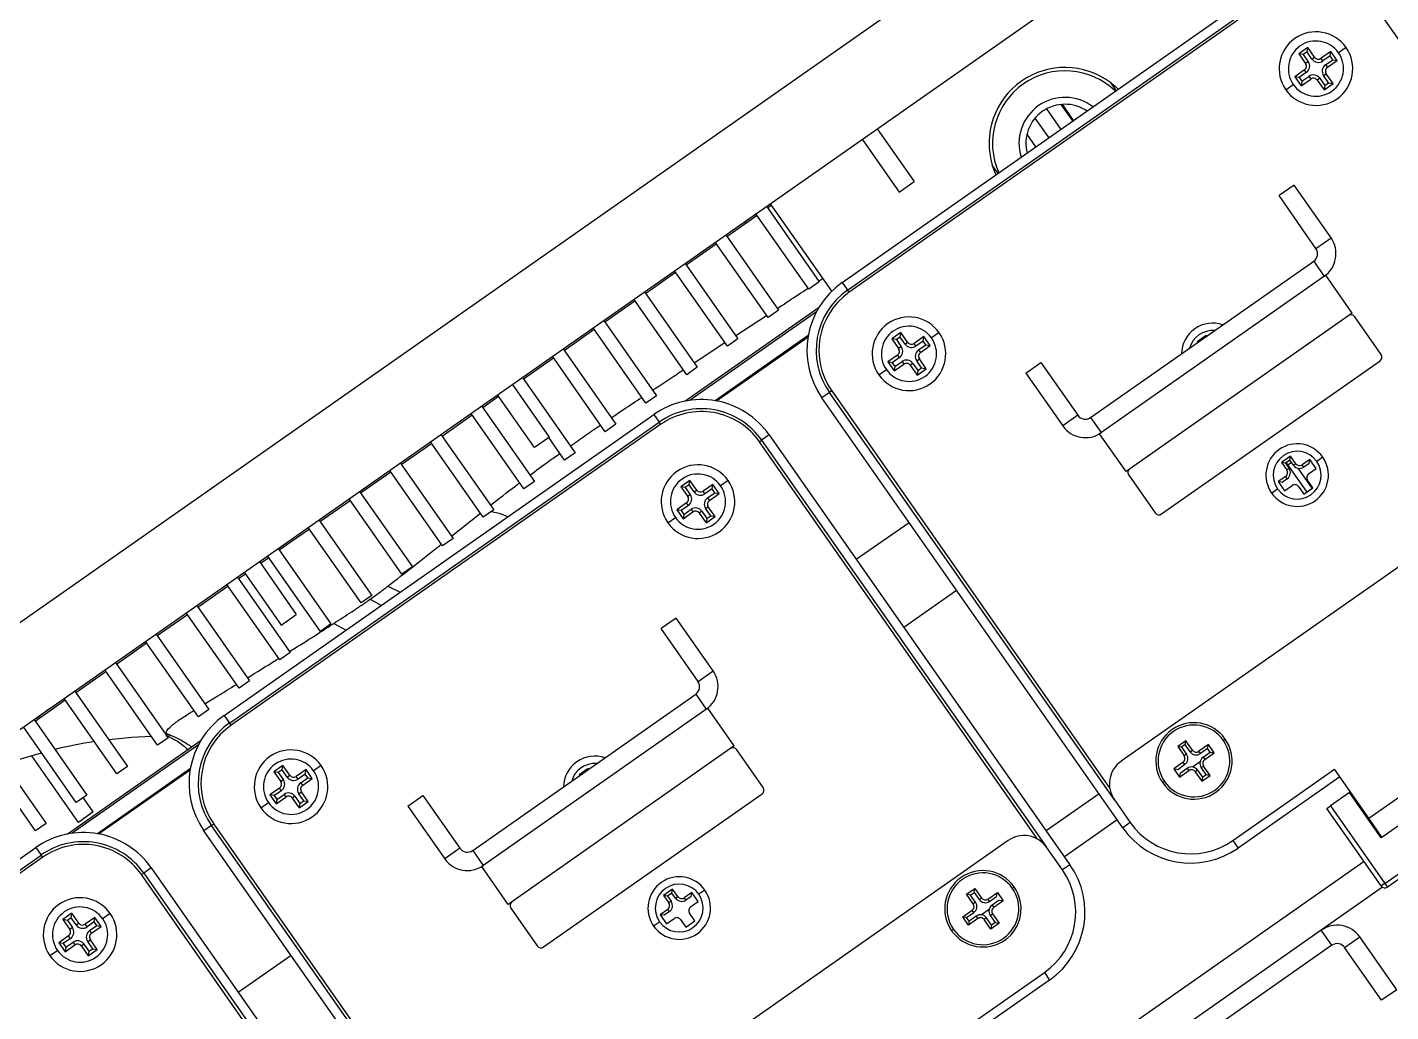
# Model space of a CAD drawing. Header units: millimetres. Extents: x 152904052 to 153933663, y 538271515 to 539240469.
# Drawn here: x 153467321 to 153467469.2, y 538580050.6 to 538580157.5 of the extents above; entities that cross this region are included whole.
import ezdxf

# ---------------------------------------------------------------- set-up
doc = ezdxf.new("R2010")
doc.units = ezdxf.units.MM
doc.layers.add('POWR', color=5, linetype='Continuous')

msp = doc.modelspace()

# ---------------------------------------------------------------- linework, layer by layer
at = {"layer": 'POWR', "color": 7}
for p, q in [((153467572.83, 538580269.74), (153467243.36, 538580039.05)), ((153467280.14, 538580053.21), (153467501.32, 538580208.07)), ((153467409.57, 538580129.79), (153467456.26, 538580162.49)), ((153467410.15, 538580128.97), (153467456.84, 538580161.67)), ((153467457.01, 538580161.42), (153467410.32, 538580128.73)), ((153467497.96, 538580116.37), (153467467.73, 538580159.53)), ((153467460.17, 538580155.34), (153467459.19, 538580154.65)), ((153467459.19, 538580154.65), (153467459.94, 538580153.58)), ((153467459.68, 538580154.56), (153467459.19, 538580154.65)), ((153467460.09, 538580154.85), (153467459.68, 538580154.56)), ((153467459.68, 538580154.56), (153467460.22, 538580153.78)), ((153467460.09, 538580154.85), (153467460.17, 538580155.34)), ((153467460.63, 538580154.07), (153467460.09, 538580154.85)), ((153467460.92, 538580154.27), (153467460.17, 538580155.34)), ((153467460.63, 538580154.07), (153467460.92, 538580154.27)), ((153467462.68, 538580154.89), (153467461.62, 538580154.15)), ((153467461.82, 538580153.86), (153467461.62, 538580154.15)), ((153467462.59, 538580154.41), (153467461.82, 538580153.86)), ((153467462.59, 538580154.41), (153467462.68, 538580154.89)), ((153467462.88, 538580154), (153467462.59, 538580154.41)), ((153467463.37, 538580153.91), (153467462.68, 538580154.89)), ((153467464.33, 538580155.32), (153467463.52, 538580154.75)), ((153467459.81, 538580152.89), (153467458.75, 538580152.14)), ((153467460.01, 538580152.6), (153467459.81, 538580152.89)), ((153467460.22, 538580153.78), (153467459.94, 538580153.58)), ((153467462.1, 538580153.45), (153467462.88, 538580154)), ((153467462.1, 538580153.45), (153467462.3, 538580153.17)), ((153467462.3, 538580153.17), (153467463.37, 538580153.91)), ((153467462.88, 538580154), (153467463.37, 538580153.91)), ((153467457.78, 538580150.73), (153467458.6, 538580151.31)), ((153467458.75, 538580152.14), (153467459.44, 538580151.16)), ((153467459.24, 538580152.06), (153467458.75, 538580152.14)), ((153467460.01, 538580152.6), (153467459.24, 538580152.06)), ((153467459.24, 538580152.06), (153467459.52, 538580151.65)), ((153467459.44, 538580151.16), (153467460.5, 538580151.9)), ((153467459.52, 538580151.65), (153467459.44, 538580151.16)), ((153467459.52, 538580151.65), (153467460.3, 538580152.19)), ((153467460.3, 538580152.19), (153467460.5, 538580151.9)), ((153467461.49, 538580151.98), (153467461.2, 538580151.78)), ((153467461.2, 538580151.78), (153467461.94, 538580150.72)), ((153467461.49, 538580151.98), (153467462.03, 538580151.21)), ((153467461.89, 538580152.27), (153467462.18, 538580152.47)), ((153467462.44, 538580151.49), (153467461.89, 538580152.27)), ((153467461.94, 538580150.72), (153467462.93, 538580151.4)), ((153467462.03, 538580151.21), (153467461.94, 538580150.72)), ((153467462.03, 538580151.21), (153467462.44, 538580151.49)), ((153467462.93, 538580151.4), (153467462.18, 538580152.47)), ((153467462.44, 538580151.49), (153467462.93, 538580151.4)), ((153467431.77, 538580148.66), (153467433.33, 538580146.43)), ((153467434.64, 538580147.35), (153467433.38, 538580149.14)), ((153467434.72, 538580147.4), (153467433.5, 538580149.15)), ((153467430.52, 538580147.64), (153467432.02, 538580145.51)), ((153467411.74, 538580145.35), (153467415.76, 538580139.62)), ((153467413.38, 538580146.5), (153467417.39, 538580140.76)), ((153467430.62, 538580144.53), (153467429.65, 538580145.93)), ((153467426.5, 538580141.65), (153467425.88, 538580142.53)), ((153467415.76, 538580139.62), (153467417.39, 538580140.76)), ((153467458.68, 538580140.38), (153467457.05, 538580139.23)), ((153467462.7, 538580134.64), (153467458.68, 538580140.38)), ((153467401.34, 538580138.07), (153467407.07, 538580129.88)), ((153467401.45, 538580137.9), (153467401.86, 538580138.19)), ((153467401.75, 538580138.35), (153467408.42, 538580128.83)), ((153467461.06, 538580133.5), (153467457.05, 538580139.23)), ((153467397.03, 538580134.81), (153467400.31, 538580137.1)), ((153467405.93, 538580129.07), (153467400.19, 538580137.26)), ((153467396.91, 538580134.97), (153467402.65, 538580126.78)), ((153467392.61, 538580131.71), (153467395.88, 538580134)), ((153467401.5, 538580125.98), (153467395.77, 538580134.17)), ((153467461.06, 538580133.5), (153467462.7, 538580134.64)), ((153467436.57, 538580115.13), (153467460.82, 538580132.1)), ((153467460.82, 538580132.1), (153467461.96, 538580130.46)), ((153467388.18, 538580128.61), (153467391.46, 538580130.91)), ((153467397.08, 538580122.88), (153467391.34, 538580131.07)), ((153467392.49, 538580131.87), (153467398.23, 538580123.68)), ((153467462.13, 538580130.58), (153467437.55, 538580113.37)), ((153467464.99, 538580126.48), (153467462.13, 538580130.58)), ((153467407.07, 538580129.88), (153467405.93, 538580129.07)), ((153467407.02, 538580129.95), (153467407.44, 538580130.22)), ((153467409.57, 538580129.79), (153467410.15, 538580128.97)), ((153467410.32, 538580128.73), (153467410.15, 538580128.97)), ((153467383.76, 538580125.51), (153467387.04, 538580127.81)), ((153467392.66, 538580119.78), (153467386.92, 538580127.97)), ((153467388.07, 538580128.78), (153467393.8, 538580120.58)), ((153467392.47, 538580116.9), (153467407.06, 538580127.12)), ((153467406.77, 538580126.61), (153467393.04, 538580117)), ((153467397.99, 538580124.02), (153467401.34, 538580126.21)), ((153467402.65, 538580126.78), (153467401.5, 538580125.98)), ((153467464.99, 538580126.48), (153467440.42, 538580109.28)), ((153467468.15, 538580121.98), (153467465.28, 538580126.07)), ((153467379.34, 538580122.42), (153467382.61, 538580124.71)), ((153467388.23, 538580116.68), (153467382.5, 538580124.87)), ((153467383.64, 538580125.68), (153467389.38, 538580117.49)), ((153467393.47, 538580121.07), (153467396.81, 538580123.26)), ((153467405.88, 538580124.03), (153467395.77, 538580116.95)), ((153467395.91, 538580116.93), (153467405.86, 538580123.9)), ((153467398.23, 538580123.68), (153467397.08, 538580122.88)), ((153467415.94, 538580124.36), (153467414.96, 538580123.68)), ((153467414.96, 538580123.68), (153467415.7, 538580122.61)), ((153467415.45, 538580123.59), (153467414.96, 538580123.68)), ((153467415.85, 538580123.87), (153467415.45, 538580123.59)), ((153467415.45, 538580123.59), (153467415.99, 538580122.81)), ((153467415.85, 538580123.87), (153467415.94, 538580124.36)), ((153467416.4, 538580123.1), (153467415.85, 538580123.87)), ((153467416.68, 538580123.3), (153467415.94, 538580124.36)), ((153467416.4, 538580123.1), (153467416.68, 538580123.3)), ((153467418.45, 538580123.92), (153467417.38, 538580123.18)), ((153467417.58, 538580122.89), (153467417.38, 538580123.18)), ((153467418.36, 538580123.43), (153467417.58, 538580122.89)), ((153467417.87, 538580122.48), (153467418.64, 538580123.02)), ((153467418.36, 538580123.43), (153467418.45, 538580123.92)), ((153467418.64, 538580123.02), (153467418.36, 538580123.43)), ((153467419.13, 538580122.94), (153467418.45, 538580123.92)), ((153467418.64, 538580123.02), (153467419.13, 538580122.94)), ((153467420.1, 538580124.35), (153467419.28, 538580123.77)), ((153467449.13, 538580124.04), (153467448.14, 538580123.35)), ((153467448.14, 538580123.35), (153467448.2, 538580123.27)), ((153467449.18, 538580123.96), (153467449.13, 538580124.04)), ((153467374.91, 538580119.32), (153467378.19, 538580121.61)), ((153467383.81, 538580113.59), (153467378.07, 538580121.78)), ((153467379.22, 538580122.58), (153467384.96, 538580114.39)), ((153467415.58, 538580121.91), (153467414.51, 538580121.17)), ((153467415.78, 538580121.63), (153467415, 538580121.08)), ((153467415.78, 538580121.63), (153467415.58, 538580121.91)), ((153467415.99, 538580122.81), (153467415.7, 538580122.61)), ((153467417.87, 538580122.48), (153467418.07, 538580122.19)), ((153467418.07, 538580122.19), (153467419.13, 538580122.94)), ((153467393.8, 538580120.58), (153467392.66, 538580119.78)), ((153467413.55, 538580119.76), (153467414.37, 538580120.33)), ((153467414.51, 538580121.17), (153467415.2, 538580120.19)), ((153467415, 538580121.08), (153467414.51, 538580121.17)), ((153467415, 538580121.08), (153467415.29, 538580120.67)), ((153467415.2, 538580120.19), (153467416.27, 538580120.93)), ((153467415.29, 538580120.67), (153467415.2, 538580120.19)), ((153467415.29, 538580120.67), (153467416.07, 538580121.22)), ((153467416.07, 538580121.22), (153467416.27, 538580120.93)), ((153467417.25, 538580121.01), (153467416.96, 538580120.81)), ((153467416.96, 538580120.81), (153467417.71, 538580119.74)), ((153467417.25, 538580121.01), (153467417.8, 538580120.23)), ((153467417.66, 538580121.29), (153467417.95, 538580121.5)), ((153467418.2, 538580120.52), (153467417.66, 538580121.29)), ((153467417.71, 538580119.74), (153467418.69, 538580120.43)), ((153467417.8, 538580120.23), (153467417.71, 538580119.74)), ((153467417.8, 538580120.23), (153467418.2, 538580120.52)), ((153467418.69, 538580120.43), (153467417.95, 538580121.5)), ((153467418.2, 538580120.52), (153467418.69, 538580120.43)), ((153467429.52, 538580119.96), (153467431.16, 538580121.1)), ((153467431.16, 538580121.1), (153467435.18, 538580115.37)), ((153467444.27, 538580104.65), (153467468.03, 538580121.28)), ((153467377.75, 538580113), (153467373.73, 538580118.74)), ((153467374.8, 538580119.48), (153467380.53, 538580111.29)), ((153467429.52, 538580119.96), (153467433.54, 538580114.22)), ((153467370.49, 538580116.22), (153467372.21, 538580117.43)), ((153467376.11, 538580111.86), (153467372.09, 538580117.59)), ((153467389.38, 538580117.49), (153467388.23, 538580116.68)), ((153467408.18, 538580117.83), (153467407.36, 538580117.26)), ((153467440.06, 538580070.57), (153467407.36, 538580117.26)), ((153467408.43, 538580118.01), (153467408.18, 538580117.83)), ((153467439.15, 538580073.6), (153467408.18, 538580117.83)), ((153467408.43, 538580118.01), (153467438.65, 538580074.84)), ((153467370.37, 538580116.39), (153467376.11, 538580108.19)), ((153467494.77, 538580116.21), (153467439.89, 538580077.78)), ((153467342.4, 538580082.76), (153467389.09, 538580115.45)), ((153467342.98, 538580081.94), (153467389.67, 538580114.64)), ((153467389.84, 538580114.39), (153467343.15, 538580081.7)), ((153467366.07, 538580113.12), (153467369.34, 538580115.42)), ((153467374.96, 538580107.39), (153467369.23, 538580115.58)), ((153467384.96, 538580114.39), (153467383.81, 538580113.59)), ((153467389.09, 538580115.45), (153467389.67, 538580114.64)), ((153467389.84, 538580114.39), (153467389.67, 538580114.64)), ((153467435.18, 538580115.37), (153467433.54, 538580114.22)), ((153467436.57, 538580115.13), (153467437.72, 538580113.49)), ((153467365.95, 538580113.29), (153467371.69, 538580105.1)), ((153467377.75, 538580113), (153467376.11, 538580111.86)), ((153467379.39, 538580110.49), (153467377.67, 538580112.95)), ((153467400.56, 538580112.5), (153467400.81, 538580112.67)), ((153467401.63, 538580113.24), (153467400.81, 538580112.67)), ((153467400.81, 538580112.67), (153467431.78, 538580068.44)), ((153467401.63, 538580113.24), (153467434.32, 538580066.55)), ((153467440.42, 538580109.28), (153467437.55, 538580113.37)), ((153467361.64, 538580110.03), (153467364.92, 538580112.32)), ((153467370.54, 538580104.29), (153467364.8, 538580112.49)), ((153467380.53, 538580111.29), (153467379.39, 538580110.49)), ((153467430.79, 538580069.34), (153467400.56, 538580112.5)), ((153467361.53, 538580110.19), (153467367.26, 538580102)), ((153467458.3, 538580110.93), (153467457.32, 538580110.25)), ((153467457.75, 538580110.17), (153467457.32, 538580110.25)), ((153467457.32, 538580110.25), (153467457.89, 538580109.43)), ((153467458.23, 538580110.51), (153467457.75, 538580110.17)), ((153467457.75, 538580110.17), (153467458.15, 538580109.6)), ((153467457.82, 538580110.22), (153467460.06, 538580107.03)), ((153467457.99, 538580109.98), (153467458.4, 538580110.27)), ((153467458.23, 538580110.51), (153467458.3, 538580110.93)), ((153467458.63, 538580109.94), (153467458.23, 538580110.51)), ((153467458.88, 538580110.11), (153467458.3, 538580110.93)), ((153467458.63, 538580109.94), (153467458.88, 538580110.11)), ((153467460.39, 538580110.57), (153467459.57, 538580109.99)), ((153467459.75, 538580109.74), (153467459.57, 538580109.99)), ((153467460.32, 538580110.14), (153467459.75, 538580109.74)), ((153467460.32, 538580110.14), (153467460.39, 538580110.57)), ((153467461.08, 538580109.58), (153467460.39, 538580110.57)), ((153467461.8, 538580110.82), (153467461.15, 538580110.36)), ((153467357.22, 538580106.93), (153467360.5, 538580109.22)), ((153467366.12, 538580101.2), (153467360.38, 538580109.39)), ((153467393, 538580108.3), (153467392.02, 538580107.61)), ((153467392.92, 538580107.81), (153467393, 538580108.3)), ((153467393.75, 538580107.24), (153467393, 538580108.3)), ((153467397.16, 538580108.29), (153467396.35, 538580107.71)), ((153467440.71, 538580108.87), (153467443.57, 538580104.77)), ((153467457.77, 538580108.73), (153467456.95, 538580108.16)), ((153467457.95, 538580108.48), (153467457.38, 538580108.08)), ((153467457.95, 538580108.48), (153467457.77, 538580108.73)), ((153467458.15, 538580109.6), (153467457.89, 538580109.43)), ((153467459.1, 538580109.62), (153467460.63, 538580107.44)), ((153467460.71, 538580107.49), (153467460.14, 538580108.31)), ((153467460.26, 538580109.01), (153467461.08, 538580109.58)), ((153467357.1, 538580107.09), (153467362.84, 538580098.9)), ((153467376.11, 538580108.19), (153467374.96, 538580107.39)), ((153467392.02, 538580107.61), (153467392.77, 538580106.55)), ((153467392.51, 538580107.53), (153467392.02, 538580107.61)), ((153467392.92, 538580107.81), (153467392.51, 538580107.53)), ((153467392.51, 538580107.53), (153467393.05, 538580106.75)), ((153467393.05, 538580106.75), (153467392.77, 538580106.55)), ((153467393.46, 538580107.04), (153467392.92, 538580107.81)), ((153467393.46, 538580107.04), (153467393.75, 538580107.24)), ((153467395.51, 538580107.86), (153467394.44, 538580107.12)), ((153467394.65, 538580106.83), (153467394.44, 538580107.12)), ((153467395.42, 538580107.37), (153467394.65, 538580106.83)), ((153467394.93, 538580106.42), (153467395.71, 538580106.96)), ((153467395.13, 538580106.13), (153467396.2, 538580106.88)), ((153467395.42, 538580107.37), (153467395.51, 538580107.86)), ((153467395.71, 538580106.96), (153467395.42, 538580107.37)), ((153467396.2, 538580106.88), (153467395.51, 538580107.86)), ((153467395.71, 538580106.96), (153467396.2, 538580106.88)), ((153467456.23, 538580106.92), (153467456.89, 538580107.38)), ((153467456.95, 538580108.16), (153467457.64, 538580107.17)), ((153467457.38, 538580108.08), (153467456.95, 538580108.16)), ((153467457.64, 538580107.17), (153467458.46, 538580107.75)), ((153467459.16, 538580107.62), (153467459.73, 538580106.81)), ((153467459.73, 538580106.81), (153467460.71, 538580107.49)), ((153467352.8, 538580103.83), (153467356.07, 538580106.13)), ((153467361.69, 538580098.1), (153467355.96, 538580106.29)), ((153467392.64, 538580105.85), (153467391.58, 538580105.11)), ((153467392.84, 538580105.57), (153467392.07, 538580105.02)), ((153467392.84, 538580105.57), (153467392.64, 538580105.85)), ((153467394.72, 538580105.23), (153467395.01, 538580105.44)), ((153467395.27, 538580104.46), (153467394.72, 538580105.23)), ((153467394.93, 538580106.42), (153467395.13, 538580106.13)), ((153467395.76, 538580104.37), (153467395.01, 538580105.44)), ((153467352.68, 538580104), (153467358.42, 538580095.81)), ((153467367.09, 538580102.25), (153467370.23, 538580104.74)), ((153467371.69, 538580105.1), (153467370.54, 538580104.29)), ((153467390.61, 538580103.7), (153467391.43, 538580104.27)), ((153467391.58, 538580105.11), (153467392.27, 538580104.13)), ((153467392.07, 538580105.02), (153467391.58, 538580105.11)), ((153467392.07, 538580105.02), (153467392.35, 538580104.61)), ((153467392.27, 538580104.13), (153467393.33, 538580104.87)), ((153467392.35, 538580104.61), (153467392.27, 538580104.13)), ((153467392.35, 538580104.61), (153467393.13, 538580105.16)), ((153467393.13, 538580105.16), (153467393.33, 538580104.87)), ((153467394.31, 538580104.95), (153467394.03, 538580104.75)), ((153467394.03, 538580104.75), (153467394.77, 538580103.68)), ((153467394.31, 538580104.95), (153467394.86, 538580104.17)), ((153467394.77, 538580103.68), (153467395.76, 538580104.37)), ((153467394.86, 538580104.17), (153467394.77, 538580103.68)), ((153467394.86, 538580104.17), (153467395.27, 538580104.46)), ((153467395.27, 538580104.46), (153467395.76, 538580104.37)), ((153467348.37, 538580100.74), (153467351.65, 538580103.03)), ((153467357.27, 538580095), (153467351.53, 538580103.19)), ((153467411.09, 538580099.73), (153467416.83, 538580103.74)), ((153467348.26, 538580100.9), (153467353.99, 538580092.71)), ((153467367.26, 538580102), (153467366.12, 538580101.2)), ((153467346.21, 538580099.47), (153467350.22, 538580093.73)), ((153467346.32, 538580099.3), (153467347.23, 538580099.93)), ((153467352.85, 538580091.9), (153467347.11, 538580100.1)), ((153467343.95, 538580097.64), (153467344.69, 538580098.15)), ((153467344.57, 538580098.32), (153467348.59, 538580092.58)), ((153467362.84, 538580098.9), (153467361.69, 538580098.1)), ((153467339.53, 538580094.54), (153467342.8, 538580096.84)), ((153467348.42, 538580088.81), (153467342.69, 538580097)), ((153467343.83, 538580097.8), (153467349.57, 538580089.61)), ((153467360.19, 538580096.82), (153467361.52, 538580096.15)), ((153467416.25, 538580092.36), (153467421.99, 538580096.37)), ((153467358.42, 538580095.81), (153467357.27, 538580095)), ((153467358.25, 538580095.38), (153467359.47, 538580094.71)), ((153467335.1, 538580091.44), (153467338.38, 538580093.74)), ((153467344, 538580085.71), (153467338.26, 538580093.9)), ((153467339.41, 538580094.7), (153467345.15, 538580086.51)), ((153467348.59, 538580092.58), (153467350.22, 538580093.73)), ((153467353.99, 538580092.71), (153467352.85, 538580091.9)), ((153467354.29, 538580092.76), (153467355.66, 538580092.04)), ((153467391.51, 538580093.34), (153467389.88, 538580092.2)), ((153467393.89, 538580086.46), (153467389.88, 538580092.2)), ((153467395.53, 538580087.61), (153467391.51, 538580093.34)), ((153467330.68, 538580088.35), (153467333.95, 538580090.64)), ((153467339.58, 538580082.61), (153467333.84, 538580090.8)), ((153467334.99, 538580091.61), (153467340.72, 538580083.42)), ((153467349.57, 538580089.61), (153467348.42, 538580088.81)), ((153467326.25, 538580085.25), (153467329.53, 538580087.54)), ((153467335.15, 538580079.52), (153467329.42, 538580087.71)), ((153467330.56, 538580088.51), (153467336.3, 538580080.32)), ((153467393.89, 538580086.46), (153467395.53, 538580087.61)), ((153467345.15, 538580086.51), (153467344, 538580085.71)), ((153467330.73, 538580076.42), (153467324.99, 538580084.61)), ((153467326.14, 538580085.41), (153467331.88, 538580077.22)), ((153467369.4, 538580068.09), (153467393.64, 538580085.07)), ((153467393.64, 538580085.07), (153467394.79, 538580083.43)), ((153467321.83, 538580082.15), (153467325.11, 538580084.45)), ((153467340.72, 538580083.42), (153467339.58, 538580082.61)), ((153467394.96, 538580083.55), (153467370.38, 538580066.34)), ((153467397.82, 538580079.45), (153467394.96, 538580083.55)), ((153467321.72, 538580082.32), (153467327.45, 538580074.12)), ((153467342.4, 538580082.76), (153467342.98, 538580081.94)), ((153467343.15, 538580081.7), (153467342.98, 538580081.94)), ((153467326.31, 538580073.32), (153467320.57, 538580081.51)), ((153467325.3, 538580069.87), (153467339.89, 538580080.08)), ((153467336.3, 538580080.32), (153467335.15, 538580079.52)), ((153467336.22, 538580080.65), (153467336.04, 538580080.84)), ((153467336.04, 538580080.56), (153467336.44, 538580080.56)), ((153467450.99, 538580080.06), (153467451.2, 538580080.2)), ((153467317.29, 538580079.22), (153467323.03, 538580071.03)), ((153467339.6, 538580079.58), (153467325.87, 538580069.97)), ((153467397.82, 538580079.45), (153467373.25, 538580062.24)), ((153467400.98, 538580074.95), (153467398.11, 538580079.04)), ((153467446.93, 538580080.02), (153467446.03, 538580079.39)), ((153467446.45, 538580079.31), (153467446.03, 538580079.39)), ((153467446.03, 538580079.39), (153467446.74, 538580078.36)), ((153467446.85, 538580079.59), (153467446.45, 538580079.31)), ((153467446.45, 538580079.31), (153467447, 538580078.54)), ((153467446.85, 538580079.59), (153467446.93, 538580080.02)), ((153467447.39, 538580078.82), (153467446.85, 538580079.59)), ((153467447.65, 538580078.99), (153467446.93, 538580080.02)), ((153467447.39, 538580078.82), (153467447.65, 538580078.99)), ((153467449.37, 538580079.59), (153467448.34, 538580078.87)), ((153467448.52, 538580078.62), (153467448.34, 538580078.87)), ((153467449.29, 538580079.16), (153467448.52, 538580078.62)), ((153467448.8, 538580078.22), (153467449.57, 538580078.76)), ((153467448.97, 538580077.97), (153467450, 538580078.69)), ((153467449.29, 538580079.16), (153467449.37, 538580079.59)), ((153467449.57, 538580078.76), (153467449.29, 538580079.16)), ((153467450, 538580078.69), (153467449.37, 538580079.59)), ((153467449.57, 538580078.76), (153467450, 538580078.69)), ((153467321.88, 538580070.22), (153467316.15, 538580078.42)), ((153467321.44, 538580078.39), (153467326.51, 538580071.15)), ((153467331.88, 538580077.22), (153467330.73, 538580076.42)), ((153467348.77, 538580077.33), (153467347.79, 538580076.64)), ((153467348.68, 538580076.84), (153467348.77, 538580077.33)), ((153467349.51, 538580076.27), (153467348.77, 538580077.33)), ((153467352.93, 538580077.31), (153467352.11, 538580076.74)), ((153467446.62, 538580077.67), (153467445.6, 538580076.95)), ((153467446.8, 538580077.42), (153467446.03, 538580076.87)), ((153467446.8, 538580077.42), (153467446.62, 538580077.67)), ((153467447, 538580078.54), (153467446.74, 538580078.36)), ((153467448.47, 538580077.74), (153467447.64, 538580077.16)), ((153467448.6, 538580077.1), (153467448.85, 538580077.27)), ((153467449.14, 538580076.33), (153467448.6, 538580077.1)), ((153467448.8, 538580078.22), (153467448.97, 538580077.97)), ((153467449.57, 538580076.25), (153467448.85, 538580077.27)), ((153467338.71, 538580077), (153467328.6, 538580069.92)), ((153467328.74, 538580069.9), (153467338.69, 538580076.86)), ((153467347.79, 538580076.64), (153467348.53, 538580075.58)), ((153467348.27, 538580076.56), (153467347.79, 538580076.64)), ((153467348.68, 538580076.84), (153467348.27, 538580076.56)), ((153467348.27, 538580076.56), (153467348.82, 538580075.78)), ((153467348.82, 538580075.78), (153467348.53, 538580075.58)), ((153467349.23, 538580076.06), (153467348.68, 538580076.84)), ((153467349.23, 538580076.06), (153467349.51, 538580076.27)), ((153467351.28, 538580076.89), (153467350.21, 538580076.14)), ((153467350.41, 538580075.85), (153467350.21, 538580076.14)), ((153467351.19, 538580076.4), (153467350.41, 538580075.85)), ((153467350.7, 538580075.45), (153467351.47, 538580075.99)), ((153467350.9, 538580075.16), (153467351.96, 538580075.91)), ((153467351.19, 538580076.4), (153467351.28, 538580076.89)), ((153467351.47, 538580075.99), (153467351.19, 538580076.4)), ((153467351.96, 538580075.91), (153467351.28, 538580076.89)), ((153467351.47, 538580075.99), (153467351.96, 538580075.91)), ((153467381.96, 538580077.01), (153467380.97, 538580076.32)), ((153467380.97, 538580076.32), (153467381.03, 538580076.24)), ((153467382.01, 538580076.93), (153467381.96, 538580077.01)), ((153467446.03, 538580076.87), (153467445.6, 538580076.95)), ((153467445.6, 538580076.95), (153467446.23, 538580076.05)), ((153467446.25, 538580076.19), (153467446.17, 538580076.13)), ((153467446.23, 538580076.05), (153467447.25, 538580076.77)), ((153467446.3, 538580076.48), (153467446.23, 538580076.05)), ((153467446.3, 538580076.48), (153467447.08, 538580077.02)), ((153467447.08, 538580077.02), (153467447.25, 538580076.77)), ((153467448.2, 538580076.82), (153467447.95, 538580076.64)), ((153467447.95, 538580076.64), (153467448.67, 538580075.62)), ((153467448.2, 538580076.82), (153467448.74, 538580076.05)), ((153467448.67, 538580075.62), (153467449.57, 538580076.25)), ((153467448.74, 538580076.05), (153467448.67, 538580075.62)), ((153467448.74, 538580076.05), (153467449.14, 538580076.33)), ((153467449.14, 538580076.33), (153467449.57, 538580076.25)), ((153467452.02, 538580069.18), (153467463.08, 538580076.92)), ((153467463.65, 538580076.1), (153467452.59, 538580068.36)), ((153467466.8, 538580071.6), (153467463.08, 538580076.92)), ((153467466.8, 538580071.6), (153467473.36, 538580076.18)), ((153467327.45, 538580074.12), (153467326.31, 538580073.32)), ((153467348.41, 538580074.88), (153467347.34, 538580074.13)), ((153467347.34, 538580074.13), (153467348.03, 538580073.15)), ((153467347.83, 538580074.05), (153467347.34, 538580074.13)), ((153467348.61, 538580074.59), (153467347.83, 538580074.05)), ((153467348.12, 538580073.64), (153467348.9, 538580074.19)), ((153467348.61, 538580074.59), (153467348.41, 538580074.88)), ((153467348.9, 538580074.19), (153467349.1, 538580073.9)), ((153467350.49, 538580074.26), (153467350.78, 538580074.46)), ((153467351.03, 538580073.48), (153467350.49, 538580074.26)), ((153467350.7, 538580075.45), (153467350.9, 538580075.16)), ((153467351.52, 538580073.4), (153467350.78, 538580074.46)), ((153467377.1, 538580057.62), (153467400.86, 538580074.25)), ((153467437.48, 538580074.25), (153467431.74, 538580070.24)), ((153467444.6, 538580075.58), (153467444.4, 538580075.44)), ((153467464.7, 538580074.39), (153467462.65, 538580072.96)), ((153467464.7, 538580074.39), (153467464.8, 538580074.46)), ((153467468.14, 538580069.48), (153467464.7, 538580074.39)), ((153467468.24, 538580069.55), (153467474.79, 538580074.14)), ((153467328.15, 538580072.29), (153467327.06, 538580073.85)), ((153467346.38, 538580072.73), (153467347.2, 538580073.3)), ((153467347.83, 538580074.05), (153467348.12, 538580073.64)), ((153467348.03, 538580073.15), (153467349.1, 538580073.9)), ((153467348.12, 538580073.64), (153467348.03, 538580073.15)), ((153467350.08, 538580073.98), (153467349.79, 538580073.77)), ((153467349.79, 538580073.77), (153467350.54, 538580072.71)), ((153467350.08, 538580073.98), (153467350.62, 538580073.2)), ((153467350.54, 538580072.71), (153467351.52, 538580073.4)), ((153467350.62, 538580073.2), (153467350.54, 538580072.71)), ((153467350.62, 538580073.2), (153467351.03, 538580073.48)), ((153467351.03, 538580073.48), (153467351.52, 538580073.4)), ((153467362.35, 538580072.92), (153467363.99, 538580074.07)), ((153467362.35, 538580072.92), (153467366.37, 538580067.19)), ((153467363.99, 538580074.07), (153467368.01, 538580068.34)), ((153467439.15, 538580073.6), (153467440.88, 538580071.14)), ((153467462.24, 538580072.67), (153467462.65, 538580072.96)), ((153467468.15, 538580064.24), (153467462.24, 538580072.67)), ((153467462.65, 538580072.96), (153467468.56, 538580064.52)), ((153467326.68, 538580071.26), (153467326.51, 538580071.15)), ((153467328.15, 538580072.29), (153467326.68, 538580071.26)), ((153467439.45, 538580071.43), (153467433.72, 538580067.41)), ((153467468.24, 538580069.55), (153467466.8, 538580071.6)), ((153467468.56, 538580064.52), (153467479.62, 538580072.27)), ((153467479.66, 538580071.68), (153467468.85, 538580064.11)), ((153467323.03, 538580071.03), (153467321.88, 538580070.22)), ((153467341.01, 538580070.8), (153467340.19, 538580070.23)), ((153467372.89, 538580023.53), (153467340.19, 538580070.23)), ((153467341.26, 538580070.97), (153467341.01, 538580070.8)), ((153467371.98, 538580026.57), (153467341.01, 538580070.8)), ((153467341.26, 538580070.97), (153467371.48, 538580027.81)), ((153467440.88, 538580071.14), (153467440.06, 538580070.57)), ((153467467.91, 538580069.81), (153467467.97, 538580069.93)), ((153467467.97, 538580069.72), (153467468.07, 538580069.79)), ((153467275.23, 538580035.73), (153467321.92, 538580068.42)), ((153467321.92, 538580068.42), (153467322.5, 538580067.6)), ((153467368.01, 538580068.34), (153467366.37, 538580067.19)), ((153467427.6, 538580069.17), (153467372.72, 538580030.74)), ((153467433.5, 538580065.98), (153467431.78, 538580068.44)), ((153467452.02, 538580069.18), (153467452.59, 538580068.36)), ((153467468.14, 538580069.48), (153467468.24, 538580069.55)), ((153467275.81, 538580034.91), (153467322.5, 538580067.6)), ((153467322.67, 538580067.36), (153467275.98, 538580034.66)), ((153467322.67, 538580067.36), (153467322.5, 538580067.6)), ((153467369.4, 538580068.09), (153467370.55, 538580066.45)), ((153467466.29, 538580066.9), (153467428.8, 538580040.65)), ((153467333.39, 538580065.47), (153467333.64, 538580065.64)), ((153467363.62, 538580022.3), (153467333.39, 538580065.47)), ((153467334.46, 538580066.21), (153467333.64, 538580065.64)), ((153467333.64, 538580065.64), (153467364.61, 538580021.4)), ((153467334.46, 538580066.21), (153467367.15, 538580019.52)), ((153467373.25, 538580062.24), (153467370.38, 538580066.34)), ((153467434.32, 538580066.55), (153467433.5, 538580065.98)), ((153467391.13, 538580063.9), (153467390.15, 538580063.21)), ((153467391.06, 538580063.47), (153467391.13, 538580063.9)), ((153467391.71, 538580063.08), (153467391.13, 538580063.9)), ((153467394.63, 538580063.79), (153467393.98, 538580063.33)), ((153467423.09, 538580063.33), (153467423.99, 538580063.96)), ((153467423.92, 538580063.53), (153467423.99, 538580063.96)), ((153467423.99, 538580063.96), (153467424.71, 538580062.93)), ((153467428.06, 538580064), (153467428.26, 538580064.14)), ((153467468.3, 538580064.1), (153467461.64, 538580059.44)), ((153467468.56, 538580064.52), (153467468.15, 538580064.24)), ((153467468.56, 538580064.52), (153467468.85, 538580064.11)), ((153467390.15, 538580063.21), (153467390.72, 538580062.39)), ((153467390.58, 538580063.14), (153467390.15, 538580063.21)), ((153467391.06, 538580063.47), (153467390.58, 538580063.14)), ((153467390.58, 538580063.14), (153467390.97, 538580062.57)), ((153467390.97, 538580062.57), (153467390.72, 538580062.39)), ((153467391.45, 538580062.91), (153467391.06, 538580063.47)), ((153467391.45, 538580062.91), (153467391.71, 538580063.08)), ((153467393.22, 538580063.53), (153467392.4, 538580062.96)), ((153467392.58, 538580062.71), (153467392.4, 538580062.96)), ((153467393.15, 538580063.1), (153467392.58, 538580062.71)), ((153467393.09, 538580061.98), (153467393.91, 538580062.55)), ((153467393.15, 538580063.1), (153467393.22, 538580063.53)), ((153467393.91, 538580062.55), (153467393.22, 538580063.53)), ((153467423.81, 538580062.3), (153467423.09, 538580063.33)), ((153467423.52, 538580063.25), (153467423.09, 538580063.33)), ((153467423.52, 538580063.25), (153467423.92, 538580063.53)), ((153467424.06, 538580062.48), (153467423.52, 538580063.25)), ((153467424.06, 538580062.48), (153467423.81, 538580062.3)), ((153467423.92, 538580063.53), (153467424.46, 538580062.76)), ((153467424.46, 538580062.76), (153467424.71, 538580062.93)), ((153467425.41, 538580062.81), (153467426.43, 538580063.53)), ((153467425.58, 538580062.56), (153467425.41, 538580062.81)), ((153467425.58, 538580062.56), (153467426.35, 538580063.1)), ((153467426.63, 538580062.7), (153467425.86, 538580062.16)), ((153467427.06, 538580062.63), (153467426.04, 538580061.91)), ((153467426.35, 538580063.1), (153467426.43, 538580063.53)), ((153467426.43, 538580063.53), (153467427.06, 538580062.63)), ((153467426.63, 538580062.7), (153467427.06, 538580062.63)), ((153467427, 538580062.71), (153467426.92, 538580062.65)), ((153467325.83, 538580061.27), (153467324.85, 538580060.58)), ((153467325.75, 538580060.78), (153467325.34, 538580060.5)), ((153467325.75, 538580060.78), (153467325.83, 538580061.27)), ((153467326.29, 538580060), (153467325.75, 538580060.78)), ((153467326.58, 538580060.21), (153467325.83, 538580061.27)), ((153467328.34, 538580060.83), (153467327.27, 538580060.08)), ((153467328.25, 538580060.34), (153467328.34, 538580060.83)), ((153467329.03, 538580059.84), (153467328.34, 538580060.83)), ((153467329.99, 538580061.25), (153467329.17, 538580060.68)), ((153467373.54, 538580061.83), (153467376.4, 538580057.74)), ((153467390.6, 538580061.7), (153467389.78, 538580061.12)), ((153467389.78, 538580061.12), (153467390.47, 538580060.14)), ((153467390.21, 538580061.05), (153467389.78, 538580061.12)), ((153467390.78, 538580061.45), (153467390.21, 538580061.05)), ((153467390.78, 538580061.45), (153467390.6, 538580061.7)), ((153467393.54, 538580060.46), (153467392.97, 538580061.28)), ((153467422.66, 538580060.89), (153467423.69, 538580061.61)), ((153467423.29, 538580059.99), (153467422.66, 538580060.89)), ((153467423.09, 538580060.81), (153467422.66, 538580060.89)), ((153467423.09, 538580060.81), (153467423.86, 538580061.36)), ((153467423.37, 538580060.42), (153467423.09, 538580060.81)), ((153467424.14, 538580060.96), (153467423.37, 538580060.42)), ((153467423.86, 538580061.36), (153467423.69, 538580061.61)), ((153467424.14, 538580060.96), (153467424.32, 538580060.71)), ((153467425.54, 538580061.68), (153467424.7, 538580061.1)), ((153467425.66, 538580061.04), (153467425.91, 538580061.21)), ((153467425.66, 538580061.04), (153467426.2, 538580060.27)), ((153467425.86, 538580062.16), (153467426.04, 538580061.91)), ((153467425.91, 538580061.21), (153467426.63, 538580060.19)), ((153467324.85, 538580060.58), (153467325.59, 538580059.52)), ((153467325.34, 538580060.5), (153467324.85, 538580060.58)), ((153467325.34, 538580060.5), (153467325.88, 538580059.72)), ((153467325.88, 538580059.72), (153467325.59, 538580059.52)), ((153467326.29, 538580060), (153467326.58, 538580060.21)), ((153467327.48, 538580059.79), (153467327.27, 538580060.08)), ((153467328.25, 538580060.34), (153467327.48, 538580059.79)), ((153467327.76, 538580059.39), (153467328.54, 538580059.93)), ((153467327.76, 538580059.39), (153467327.96, 538580059.1)), ((153467327.96, 538580059.1), (153467329.03, 538580059.84)), ((153467328.54, 538580059.93), (153467328.25, 538580060.34)), ((153467328.54, 538580059.93), (153467329.03, 538580059.84)), ((153467389.06, 538580059.89), (153467389.72, 538580060.34)), ((153467390.47, 538580060.14), (153467391.29, 538580060.71)), ((153467391.99, 538580060.59), (153467392.56, 538580059.77)), ((153467392.56, 538580059.77), (153467393.54, 538580060.46)), ((153467421.67, 538580059.52), (153467421.46, 538580059.38)), ((153467424.32, 538580060.71), (153467423.29, 538580059.99)), ((153467423.37, 538580060.42), (153467423.29, 538580059.99)), ((153467425.26, 538580060.76), (153467425.01, 538580060.58)), ((153467425.73, 538580059.56), (153467425.01, 538580060.58)), ((153467425.8, 538580059.99), (153467425.26, 538580060.76)), ((153467426.63, 538580060.19), (153467425.73, 538580059.56)), ((153467425.8, 538580059.99), (153467425.73, 538580059.56)), ((153467426.2, 538580060.27), (153467425.8, 538580059.99)), ((153467426.2, 538580060.27), (153467426.63, 538580060.19)), ((153467461.64, 538580059.44), (153467437.4, 538580042.46)), ((153467462.79, 538580057.8), (153467461.64, 538580059.44)), ((153467325.47, 538580058.82), (153467324.41, 538580058.07)), ((153467324.9, 538580057.99), (153467324.41, 538580058.07)), ((153467324.41, 538580058.07), (153467325.1, 538580057.09)), ((153467325.67, 538580058.53), (153467324.9, 538580057.99)), ((153467324.9, 538580057.99), (153467325.18, 538580057.58)), ((153467325.1, 538580057.09), (153467326.16, 538580057.84)), ((153467325.18, 538580057.58), (153467325.96, 538580058.13)), ((153467325.67, 538580058.53), (153467325.47, 538580058.82)), ((153467325.96, 538580058.13), (153467326.16, 538580057.84)), ((153467327.14, 538580057.92), (153467326.86, 538580057.71)), ((153467327.14, 538580057.92), (153467327.69, 538580057.14)), ((153467327.55, 538580058.2), (153467327.84, 538580058.4)), ((153467328.1, 538580057.42), (153467327.55, 538580058.2)), ((153467328.59, 538580057.34), (153467327.84, 538580058.4)), ((153467464.18, 538580057.55), (153467465.82, 538580058.7)), ((153467469.84, 538580052.97), (153467465.82, 538580058.7)), ((153467323.44, 538580056.67), (153467324.26, 538580057.24)), ((153467325.18, 538580057.58), (153467325.1, 538580057.09)), ((153467326.86, 538580057.71), (153467327.6, 538580056.65)), ((153467327.6, 538580056.65), (153467328.59, 538580057.34)), ((153467327.69, 538580057.14), (153467327.6, 538580056.65)), ((153467327.69, 538580057.14), (153467328.1, 538580057.42)), ((153467328.1, 538580057.42), (153467328.59, 538580057.34)), ((153467343.92, 538580052.7), (153467349.66, 538580056.71)), ((153467462.79, 538580057.8), (153467438.54, 538580040.82)), ((153467468.2, 538580051.82), (153467464.18, 538580057.55)), ((153467402.46, 538580034.48), (153467431.54, 538580054.84)), ((153467432.11, 538580054.02), (153467403.03, 538580033.66)), ((153467431.54, 538580054.84), (153467432.11, 538580054.02)), ((153467469.84, 538580052.97), (153467468.2, 538580051.82))]:
    msp.add_line(p, q, dxfattribs=at)
at = {"layer": 'POWR', "color": 7, "flags": 128}
for points in [[(153467438.72, 538580151.52), (153467439.23, 538580151.11), (153467439.56, 538580150.79)], [(153467425.88, 538580142.53), (153467426.1, 538580141.91), (153467426.27, 538580141.49)], [(153467329.83, 538580080.14), (153467332.34, 538580080.39), (153467334.45, 538580080.52)], [(153467318.53, 538580077.45), (153467320.28, 538580078.04), (153467322.54, 538580078.7)]]:
    msp.add_lwpolyline(points, dxfattribs=at)
at = {"layer": 'POWR', "color": 7}
for centre, radius, start, end in [((153467461.06, 538580153.03), 4, 35, 215), ((153467461.06, 538580153.03), 3, 35, 215), ((153467461.06, 538580153.03), 4, 215, 35), ((153467461.06, 538580153.03), 3, 215, 35), ((153467461.33, 538580154.56), 0.5, 215, 305), ((153467433.78, 538580144.91), 8.25, 53.1949, 196.8051), ((153467433.78, 538580144.91), 7.88, 45.9806, 204.0194), ((153467459.53, 538580153.3), 0.5, 305, 35), ((153467459.53, 538580153.3), 0.851, 305, 35), ((153467461.33, 538580154.56), 0.851, 215, 305), ((153467462.59, 538580152.76), 0.851, 125, 215), ((153467462.59, 538580152.76), 0.5, 125, 215), ((153467460.79, 538580151.49), 0.851, 35, 125), ((153467460.79, 538580151.49), 0.5, 35, 125), ((153467433.78, 538580144.91), 5, 52.4576, 197.5424), ((153467433.78, 538580144.91), 4.25, 55.6673, 194.3327), ((153467460.24, 538580132.92), 1, 305, 35), ((153467460.24, 538580132.92), 3, 305, 35), ((153467414.73, 538580122.42), 9, 125, 215), ((153467414.73, 538580122.42), 8, 125, 215), ((153467414.73, 538580122.42), 7.7, 125, 215), ((153467416.82, 538580122.05), 4, 35, 215), ((153467464.87, 538580125.79), 0.5, 35, 125), ((153467416.82, 538580122.05), 3, 35, 215), ((153467449.84, 538580121.98), 3.4, 71.0319, 178.9681), ((153467449.84, 538580121.98), 2.6, 85.2849, 164.7151), ((153467416.82, 538580122.05), 4, 215, 35), ((153467416.82, 538580122.05), 3, 215, 35), ((153467417.09, 538580123.59), 0.851, 215, 305), ((153467417.09, 538580123.59), 0.5, 215, 305), ((153467415.29, 538580122.32), 0.5, 305, 35), ((153467415.29, 538580122.32), 0.851, 305, 35), ((153467418.36, 538580121.78), 0.851, 125, 215), ((153467418.36, 538580121.78), 0.5, 125, 215), ((153467467.74, 538580121.69), 0.5, 305, 35), ((153467416.55, 538580120.52), 0.851, 35, 125), ((153467416.55, 538580120.52), 0.5, 35, 125), ((153467394.26, 538580108.08), 9, 35, 125), ((153467394.26, 538580108.08), 8, 35, 125), ((153467394.26, 538580108.08), 7.7, 35, 125), ((153467435.99, 538580115.94), 3, 215, 305), ((153467435.99, 538580115.94), 1, 215, 305), ((153467459.02, 538580108.87), 3.4, 35, 215), ((153467459.02, 538580108.87), 2.6, 35, 215), ((153467393.89, 538580105.99), 4, 35, 215), ((153467459.02, 538580108.87), 3.4, 215, 35), ((153467459.02, 538580108.87), 2.6, 215, 35), ((153467459.29, 538580110.4), 0.807, 215, 305), ((153467459.29, 538580110.4), 0.5, 215, 305), ((153467393.89, 538580105.99), 4, 215, 35), ((153467393.89, 538580105.99), 3, 35, 215), ((153467441.12, 538580109.15), 0.5, 125, 215), ((153467457.48, 538580109.14), 0.5, 305, 35), ((153467457.48, 538580109.14), 0.807, 305, 35), ((153467460.55, 538580108.6), 0.5, 125, 215), ((153467393.89, 538580105.99), 3, 215, 35), ((153467392.36, 538580106.26), 0.851, 305, 35), ((153467394.16, 538580107.53), 0.851, 215, 305), ((153467394.16, 538580107.53), 0.5, 215, 305), ((153467458.75, 538580107.34), 0.5, 35, 125), ((153467392.36, 538580106.26), 0.5, 305, 35), ((153467393.62, 538580104.46), 0.851, 35, 125), ((153467395.42, 538580105.72), 0.851, 125, 215), ((153467395.42, 538580105.72), 0.5, 125, 215), ((153467393.62, 538580104.46), 0.5, 35, 125), ((153467443.98, 538580105.06), 0.5, 215, 305), ((153467393.07, 538580085.89), 3, 305, 35), ((153467393.07, 538580085.89), 1, 305, 35), ((153467347.56, 538580075.39), 9, 125, 215), ((153467347.56, 538580075.39), 8, 125, 215), ((153467347.56, 538580075.39), 7.7, 125, 215), ((153467447.8, 538580077.82), 4.15, 35, 215), ((153467447.8, 538580077.82), 3.9, 35, 215), ((153467447.8, 538580077.82), 4.15, 215, 35), ((153467447.8, 538580077.82), 3.9, 215, 35), ((153467336.59, 538580026.56), 54, 98.8489, 103.4898), ((153467349.65, 538580075.02), 4, 35, 215), ((153467397.7, 538580078.75), 0.5, 35, 125), ((153467448.05, 538580079.28), 0.807, 215, 305), ((153467448.05, 538580079.28), 0.5, 215, 305), ((153467349.65, 538580075.02), 4, 215, 35), ((153467349.65, 538580075.02), 3, 35, 215), ((153467382.67, 538580074.94), 3.4, 71.0319, 178.9681), ((153467382.67, 538580074.94), 2.6, 85.2849, 164.7151), ((153467441.61, 538580075.32), 3, 125, 215), ((153467446.33, 538580078.08), 0.5, 305, 35), ((153467446.33, 538580078.08), 0.807, 305, 35), ((153467447.54, 538580076.36), 0.807, 35, 125), ((153467449.26, 538580077.56), 0.807, 125, 215), ((153467449.26, 538580077.56), 0.5, 125, 215), ((153467349.65, 538580075.02), 3, 215, 35), ((153467348.12, 538580075.29), 0.851, 305, 35), ((153467349.92, 538580076.55), 0.851, 215, 305), ((153467349.92, 538580076.55), 0.5, 215, 305), ((153467447.54, 538580076.36), 0.5, 35, 125), ((153467348.12, 538580075.29), 0.5, 305, 35), ((153467349.38, 538580073.49), 0.851, 35, 125), ((153467351.19, 538580074.75), 0.851, 125, 215), ((153467351.19, 538580074.75), 0.5, 125, 215), ((153467400.57, 538580074.66), 0.5, 305, 35), ((153467349.38, 538580073.49), 0.5, 35, 125), ((153467327.09, 538580061.05), 9, 35, 125), ((153467429.32, 538580066.72), 3, 35, 125), ((153467447.43, 538580075.73), 9, 215, 305), ((153467447.43, 538580075.73), 8, 215, 305), ((153467327.09, 538580061.05), 8, 35, 125), ((153467327.09, 538580061.05), 7.7, 35, 125), ((153467368.82, 538580068.91), 1, 215, 305), ((153467368.82, 538580068.91), 3, 215, 305), ((153467391.85, 538580061.84), 3.4, 35, 215), ((153467424.86, 538580061.76), 4.15, 35, 215), ((153467424.86, 538580061.76), 3.9, 35, 215), ((153467426.95, 538580061.39), 8, 305, 35), ((153467426.95, 538580061.39), 9, 305, 35), ((153467391.85, 538580061.84), 3.4, 215, 35), ((153467391.85, 538580061.84), 2.6, 35, 215), ((153467424.86, 538580061.76), 4.15, 215, 35), ((153467424.86, 538580061.76), 3.9, 215, 35), ((153467468.56, 538580064.52), 0.5, 215, 305), ((153467326.72, 538580058.96), 4, 35, 215), ((153467373.95, 538580062.12), 0.5, 125, 215), ((153467391.85, 538580061.84), 2.6, 215, 35), ((153467390.31, 538580062.11), 0.5, 305, 35), ((153467390.31, 538580062.11), 0.807, 305, 35), ((153467392.12, 538580063.37), 0.807, 215, 305), ((153467392.12, 538580063.37), 0.5, 215, 305), ((153467423.4, 538580062.02), 0.5, 305, 35), ((153467423.4, 538580062.02), 0.807, 305, 35), ((153467425.12, 538580063.22), 0.807, 215, 305), ((153467425.12, 538580063.22), 0.5, 215, 305), ((153467326.72, 538580058.96), 4, 215, 35), ((153467326.72, 538580058.96), 3, 35, 215), ((153467391.58, 538580060.3), 0.5, 35, 125), ((153467393.38, 538580061.57), 0.5, 125, 215), ((153467424.6, 538580060.3), 0.807, 35, 125), ((153467424.6, 538580060.3), 0.5, 35, 125), ((153467426.32, 538580061.5), 0.807, 125, 215), ((153467426.32, 538580061.5), 0.5, 125, 215), ((153467326.72, 538580058.96), 3, 215, 35), ((153467325.19, 538580059.23), 0.5, 305, 35), ((153467325.19, 538580059.23), 0.851, 305, 35), ((153467326.99, 538580060.49), 0.851, 215, 305), ((153467326.99, 538580060.49), 0.5, 215, 305), ((153467328.25, 538580058.69), 0.851, 125, 215), ((153467463.37, 538580056.98), 3, 35, 125), ((153467326.45, 538580057.43), 0.851, 35, 125), ((153467326.45, 538580057.43), 0.5, 35, 125), ((153467328.25, 538580058.69), 0.5, 125, 215), ((153467463.37, 538580056.98), 1, 35, 125), ((153467376.81, 538580058.02), 0.5, 215, 305)]:
    msp.add_arc(centre, radius, start, end, dxfattribs=at)
for points, knots in [([(153467438.72, 538580151.52), (153467438.9, 538580151.27), (153467439.1, 538580150.98), (153467439.31, 538580150.68), (153467439.34, 538580150.64)], [0, 0, 0, 0, 0.864038, 1, 1, 1, 1]), ([(153467400.2, 538580137.24), (153467399.92, 538580137.04), (153467399.27, 538580136.56), (153467398.37, 538580135.93), (153467397.68, 538580135.46), (153467397.35, 538580135.24), (153467397.25, 538580135.17), (153467397.21, 538580135.15), (153467397.2, 538580135.14)], [0, 0, 0, 0, 0.286105, 0.661036, 0.899005, 0.966626, 0.987595, 1, 1, 1, 1]), ([(153467397.2, 538580135.14), (153467397.12, 538580135.08), (153467397.04, 538580135.01), (153467396.94, 538580134.95), (153467396.93, 538580134.95), (153467396.93, 538580134.95)], [0, 0, 0, 0, 0.905989, 0.983144, 1, 1, 1, 1]), ([(153467402.51, 538580126.98), (153467402.92, 538580127.25), (153467404.04, 538580127.98), (153467405.15, 538580128.72), (153467405.85, 538580129.18)], [0, 0, 0, 0, 0.373568, 1, 1, 1, 1]), ([(153467388.96, 538580118.09), (153467389.83, 538580118.68), (153467390.93, 538580119.41), (153467392.07, 538580120.15), (153467392.29, 538580120.3)], [0, 0, 0, 0, 0.79895, 1, 1, 1, 1]), ([(153467384.46, 538580115.1), (153467384.9, 538580115.4), (153467385.98, 538580116.13), (153467387.12, 538580116.88), (153467387.79, 538580117.32)], [0, 0, 0, 0, 0.408579, 1, 1, 1, 1]), ([(153467380.01, 538580112.03), (153467380.55, 538580112.41), (153467381.61, 538580113.17), (153467382.74, 538580113.93), (153467383.3, 538580114.31)], [0, 0, 0, 0, 0.503739, 1, 1, 1, 1]), ([(153467375.63, 538580108.87), (153467376.3, 538580109.37), (153467377.33, 538580110.15), (153467378.46, 538580110.94), (153467378.87, 538580111.23)], [0, 0, 0, 0, 0.641128, 1, 1, 1, 1]), ([(153467371.33, 538580105.6), (153467372.21, 538580106.29), (153467373.23, 538580107.09), (153467374.35, 538580107.92), (153467374.51, 538580108.04)], [0, 0, 0, 0, 0.858615, 1, 1, 1, 1]), ([(153467373.23, 538580104.35), (153467372.87, 538580104.49), (153467372.27, 538580104.73), (153467371.64, 538580104.85), (153467371.4, 538580104.9)], [0, 0, 0, 0, 0.612819, 1, 1, 1, 1]), ([(153467360.19, 538580096.82), (153467361.1, 538580097.53), (153467362.92, 538580098.94), (153467364.85, 538580100.46), (153467365.92, 538580101.32), (153467365.99, 538580101.38)], [0, 0, 0, 0, 0.482279, 0.964558, 1, 1, 1, 1]), ([(153467358.25, 538580095.38), (153467358.42, 538580095.5), (153467358.76, 538580095.74), (153467359.41, 538580096.22), (153467359.88, 538580096.58), (153467360.19, 538580096.82)], [0, 0, 0, 0, 0.258152, 0.516303, 1, 1, 1, 1]), ([(153467354.29, 538580092.76), (153467354.94, 538580093.18), (153467355.93, 538580093.81), (153467357.27, 538580094.7), (153467357.92, 538580095.15), (153467358.25, 538580095.38)], [0, 0, 0, 0, 0.499842, 0.749905, 1, 1, 1, 1]), ([(153467349.5, 538580089.71), (153467350.27, 538580090.19), (153467351.79, 538580091.14), (153467353.46, 538580092.22), (153467354.29, 538580092.76)], [0, 0, 0, 0, 0.50982, 1, 1, 1, 1]), ([(153467344.91, 538580086.85), (153467345.91, 538580087.46), (153467346.98, 538580088.12), (153467348.23, 538580088.91), (153467348.32, 538580088.96)], [0, 0, 0, 0, 0.932568, 1, 1, 1, 1]), ([(153467340.28, 538580084.04), (153467340.74, 538580084.32), (153467341.72, 538580084.92), (153467343.01, 538580085.7), (153467343.71, 538580086.12)], [0, 0, 0, 0, 0.460782, 1, 1, 1, 1]), ([(153467323.57, 538580083.61), (153467323.52, 538580083.57), (153467323.17, 538580083.31), (153467322.62, 538580082.9), (153467322.07, 538580082.51), (153467321.8, 538580082.33), (153467321.74, 538580082.29)], [0, 0, 0, 0, 0.090275, 0.559324, 0.902777, 1, 1, 1, 1]), ([(153467336.04, 538580080.84), (153467336.07, 538580080.95), (153467336.15, 538580081.18), (153467336.75, 538580081.75), (153467337.71, 538580082.44), (153467338.65, 538580083.03), (153467339.09, 538580083.31)], [0, 0, 0, 0, 0.254532, 0.508983, 0.770758, 1, 1, 1, 1]), ([(153467336.04, 538580080.84), (153467336.82, 538580080.51), (153467337.77, 538580080.12), (153467338.68, 538580079.47), (153467338.84, 538580079.35)], [0, 0, 0, 0, 0.823845, 1, 1, 1, 1]), ([(153467336.17, 538580080.55), (153467336.56, 538580080.36), (153467337.41, 538580079.95), (153467338.07, 538580079.38), (153467338.43, 538580079.07)], [0, 0, 0, 0, 0.457647, 1, 1, 1, 1])]:
    msp.add_open_spline(points, degree=3, knots=knots, dxfattribs=at)

doc.saveas('drawing.dxf')
